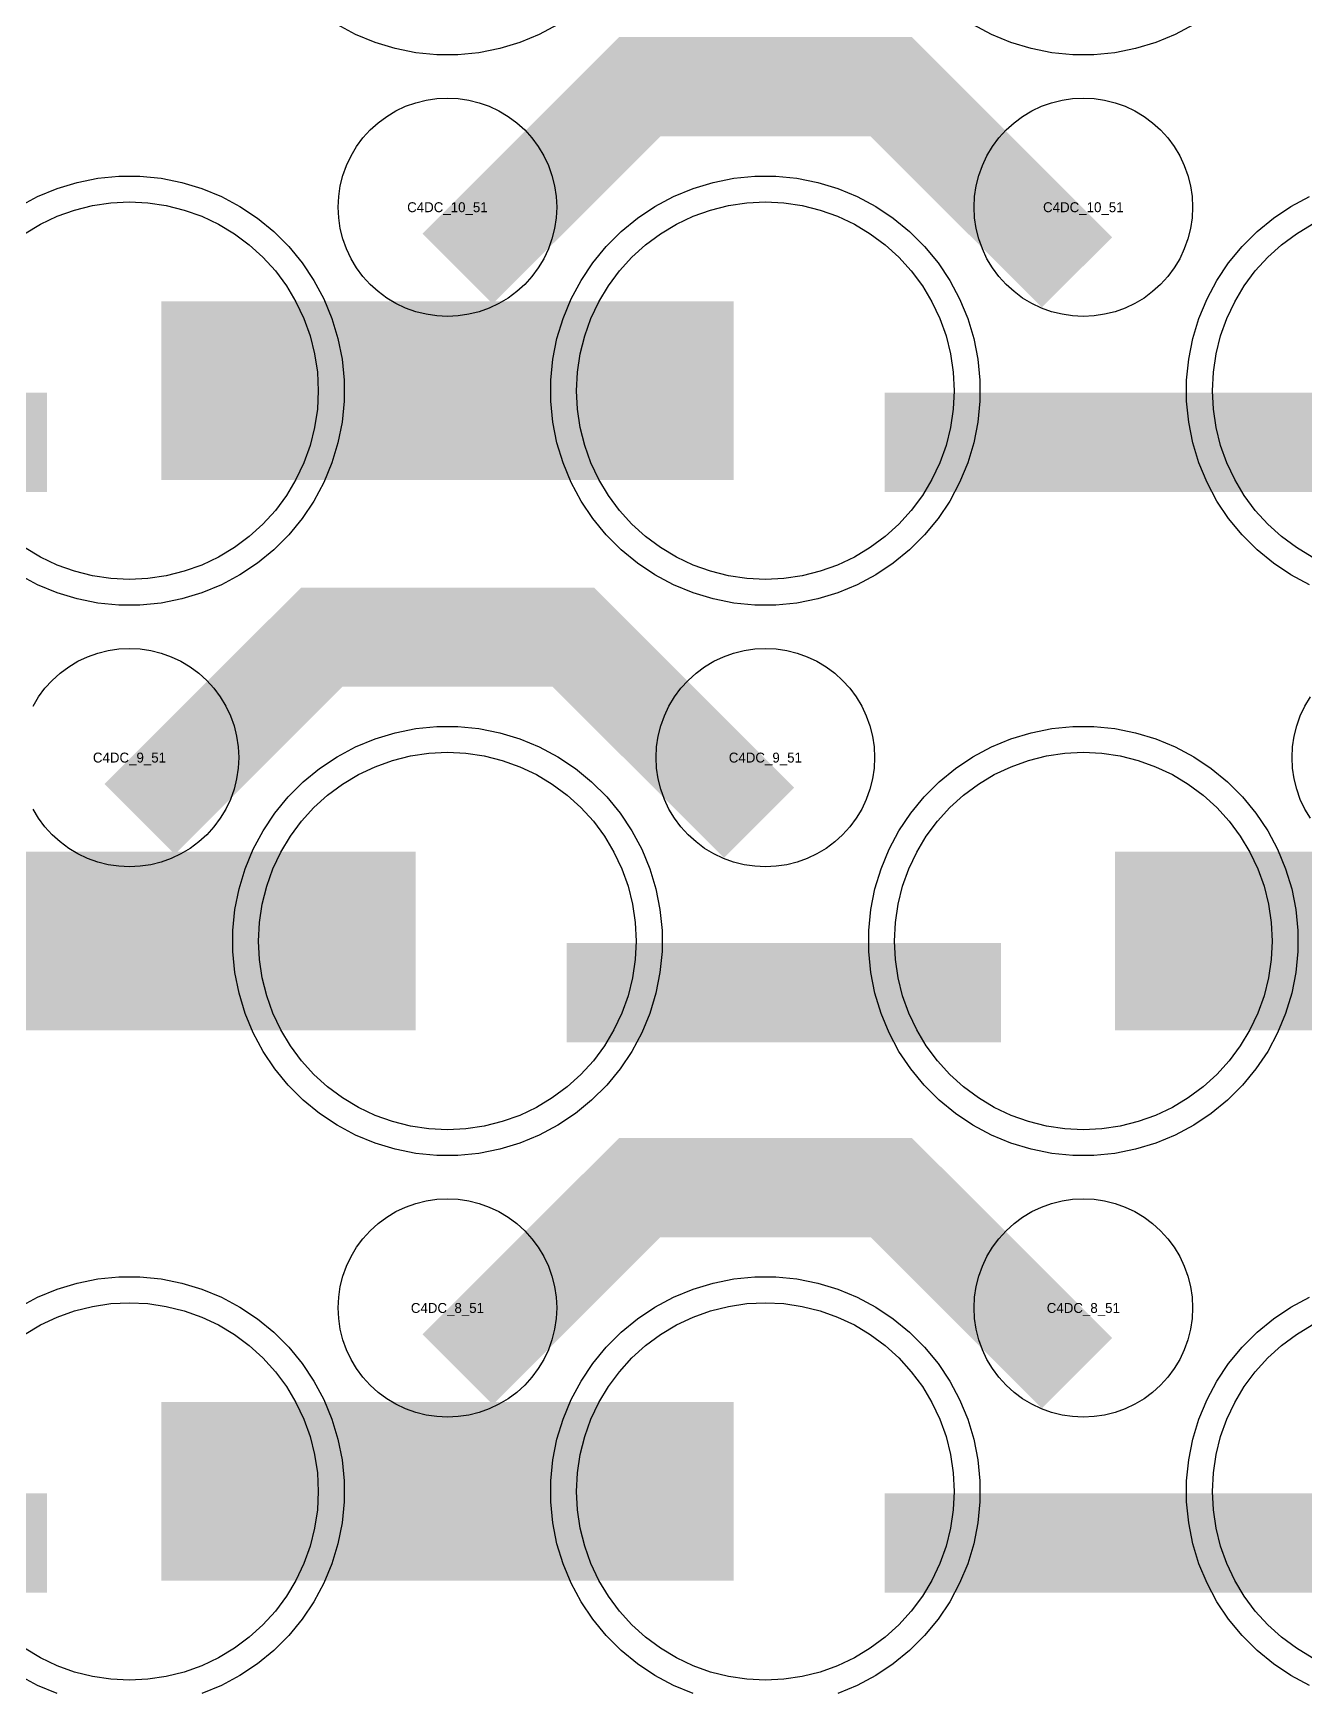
# Model space of a CAD drawing. Extents: x -11880 to 11880, y -14992 to 14992.
# Drawn here: x 4295.8 to 4615.8, y -13780.3 to -13363.9 of the extents above; entities that cross this region are included whole.
import ezdxf
from ezdxf.enums import TextEntityAlignment as Align

# ---------------------------------------------------------------- set-up
doc = ezdxf.new("R2010")
doc.units = 0
doc.header["$MEASUREMENT"] = 0
for name, color, linetype in [('GDS_775_DT_237', 138, 'CONTINUOUS'), ('RDL1_FS', 34, 'CONTINUOUS'), ('RDL_BS', 160, 'CONTINUOUS')]:
    doc.layers.add(name, color=color, linetype=linetype)

msp = doc.modelspace()

# ---------------------------------------------------------------- linework, layer by layer
at = {"layer": 'RDL1_FS'}
for points in [[(4293.605, -13414.423), (4297.605, -13412.025), (4301.819, -13410.033), (4306.209, -13408.461), (4310.732, -13407.329), (4315.343, -13406.645), (4320, -13406.416), (4324.657, -13406.645), (4329.268, -13407.329), (4333.791, -13408.461), (4338.181, -13410.033), (4342.395, -13412.025), (4346.395, -13414.423), (4350.14, -13417.201), (4353.594, -13420.331), (4356.724, -13423.785), (4359.502, -13427.53), (4361.9, -13431.53), (4363.892, -13435.744), (4365.464, -13440.134), (4366.596, -13444.657), (4367.28, -13449.268), (4367.509, -13453.925), (4367.28, -13458.582), (4366.596, -13463.193), (4365.464, -13467.716), (4363.892, -13472.106), (4361.9, -13476.32), (4359.502, -13480.32), (4356.724, -13484.065), (4353.594, -13487.519), (4350.14, -13490.649), (4346.395, -13493.427), (4342.395, -13495.825), (4338.181, -13497.817), (4333.791, -13499.389), (4329.268, -13500.521), (4324.657, -13501.205), (4320, -13501.434), (4315.343, -13501.205), (4310.732, -13500.521), (4306.209, -13499.389), (4301.819, -13497.817), (4297.605, -13495.825), (4293.605, -13493.427)], [(4617.605, -13495.825), (4613.605, -13493.427), (4609.86, -13490.649), (4606.406, -13487.519), (4603.276, -13484.065), (4600.498, -13480.32), (4598.1, -13476.32), (4596.108, -13472.106), (4594.536, -13467.716), (4593.404, -13463.193), (4592.72, -13458.582), (4592.491, -13453.925), (4592.72, -13449.268), (4593.404, -13444.657), (4594.536, -13440.134), (4596.108, -13435.744), (4598.1, -13431.53), (4600.498, -13427.53), (4603.276, -13423.785), (4606.406, -13420.331), (4609.86, -13417.201), (4613.605, -13414.423), (4617.605, -13412.025)]]:
    msp.add_lwpolyline(points, dxfattribs=at)
msp.add_lwpolyline([(4480, -13501.434), (4475.343, -13501.205), (4470.732, -13500.521), (4466.209, -13499.389), (4461.819, -13497.817), (4457.605, -13495.825), (4453.605, -13493.427), (4449.86, -13490.649), (4446.406, -13487.519), (4443.276, -13484.065), (4440.498, -13480.32), (4438.1, -13476.32), (4436.108, -13472.106), (4434.536, -13467.716), (4433.404, -13463.193), (4432.72, -13458.582), (4432.491, -13453.925), (4432.72, -13449.268), (4433.404, -13444.657), (4434.536, -13440.134), (4436.108, -13435.744), (4438.1, -13431.53), (4440.498, -13427.53), (4443.276, -13423.785), (4446.406, -13420.331), (4449.86, -13417.201), (4453.605, -13414.423), (4457.605, -13412.025), (4461.819, -13410.033), (4466.209, -13408.461), (4470.732, -13407.329), (4475.343, -13406.645), (4480, -13406.416), (4484.657, -13406.645), (4489.268, -13407.329), (4493.791, -13408.461), (4498.181, -13410.033), (4502.395, -13412.025), (4506.395, -13414.423), (4510.14, -13417.201), (4513.594, -13420.331), (4516.724, -13423.785), (4519.502, -13427.53), (4521.9, -13431.53), (4523.892, -13435.744), (4525.464, -13440.134), (4526.596, -13444.657), (4527.28, -13449.268), (4527.509, -13453.925), (4527.28, -13458.582), (4526.596, -13463.193), (4525.464, -13467.716), (4523.892, -13472.106), (4521.9, -13476.32), (4519.502, -13480.32), (4516.724, -13484.065), (4513.594, -13487.519), (4510.14, -13490.649), (4506.395, -13493.427), (4502.395, -13495.825), (4498.181, -13497.817), (4493.791, -13499.389), (4489.268, -13500.521), (4484.657, -13501.205)], close=True, dxfattribs=at)
for points in [[(4328.002, -13453.925, 45, 45, 0), (4400.002, -13453.925, 45, 45, 0)], [(4400.002, -13453.925, 45, 45, 0), (4472.002, -13453.925, 45, 45, 0)]]:
    msp.add_lwpolyline(points, format="xyseb", dxfattribs=at)
at = {"layer": 'RDL1_FS', "color": 241, "true_color": 0xf7abae}
for points in [[(4400, -13639.994), (4395.343, -13639.765), (4390.732, -13639.081), (4386.209, -13637.949), (4381.819, -13636.377), (4377.605, -13634.385), (4373.605, -13631.987), (4369.86, -13629.209), (4366.406, -13626.079), (4363.276, -13622.625), (4360.498, -13618.88), (4358.1, -13614.88), (4356.108, -13610.666), (4354.536, -13606.276), (4353.404, -13601.753), (4352.72, -13597.142), (4352.491, -13592.485), (4352.72, -13587.828), (4353.404, -13583.217), (4354.536, -13578.694), (4356.108, -13574.304), (4358.1, -13570.09), (4360.498, -13566.09), (4363.276, -13562.345), (4366.406, -13558.891), (4369.86, -13555.761), (4373.605, -13552.983), (4377.605, -13550.585), (4381.819, -13548.593), (4386.209, -13547.021), (4390.732, -13545.889), (4395.343, -13545.205), (4400, -13544.976), (4404.657, -13545.205), (4409.268, -13545.889), (4413.791, -13547.021), (4418.181, -13548.593), (4422.395, -13550.585), (4426.395, -13552.983), (4430.14, -13555.761), (4433.594, -13558.891), (4436.724, -13562.345), (4439.502, -13566.09), (4441.9, -13570.09), (4443.892, -13574.304), (4445.464, -13578.694), (4446.596, -13583.217), (4447.28, -13587.828), (4447.509, -13592.485), (4447.28, -13597.142), (4446.596, -13601.753), (4445.464, -13606.276), (4443.892, -13610.666), (4441.9, -13614.88), (4439.502, -13618.88), (4436.724, -13622.625), (4433.594, -13626.079), (4430.14, -13629.209), (4426.395, -13631.987), (4422.395, -13634.385), (4418.181, -13636.377), (4413.791, -13637.949), (4409.268, -13639.081), (4404.657, -13639.765)], [(4560, -13639.994), (4555.343, -13639.765), (4550.732, -13639.081), (4546.209, -13637.949), (4541.819, -13636.377), (4537.605, -13634.385), (4533.605, -13631.987), (4529.86, -13629.209), (4526.406, -13626.079), (4523.276, -13622.625), (4520.498, -13618.88), (4518.1, -13614.88), (4516.108, -13610.666), (4514.536, -13606.276), (4513.404, -13601.753), (4512.72, -13597.142), (4512.491, -13592.485), (4512.72, -13587.828), (4513.404, -13583.217), (4514.536, -13578.694), (4516.108, -13574.304), (4518.1, -13570.09), (4520.498, -13566.09), (4523.276, -13562.345), (4526.406, -13558.891), (4529.86, -13555.761), (4533.605, -13552.983), (4537.605, -13550.585), (4541.819, -13548.593), (4546.209, -13547.021), (4550.732, -13545.889), (4555.343, -13545.205), (4560, -13544.976), (4564.657, -13545.205), (4569.268, -13545.889), (4573.791, -13547.021), (4578.181, -13548.593), (4582.395, -13550.585), (4586.395, -13552.983), (4590.14, -13555.761), (4593.594, -13558.891), (4596.724, -13562.345), (4599.502, -13566.09), (4601.9, -13570.09), (4603.892, -13574.304), (4605.464, -13578.694), (4606.596, -13583.217), (4607.28, -13587.828), (4607.509, -13592.485), (4607.28, -13597.142), (4606.596, -13601.753), (4605.464, -13606.276), (4603.892, -13610.666), (4601.9, -13614.88), (4599.502, -13618.88), (4596.724, -13622.625), (4593.594, -13626.079), (4590.14, -13629.209), (4586.395, -13631.987), (4582.395, -13634.385), (4578.181, -13636.377), (4573.791, -13637.949), (4569.268, -13639.081), (4564.657, -13639.765)], [(4480, -13778.559), (4475.343, -13778.33), (4470.732, -13777.646), (4466.209, -13776.514), (4461.819, -13774.942), (4457.605, -13772.95), (4453.605, -13770.552), (4449.86, -13767.774), (4446.406, -13764.644), (4443.276, -13761.19), (4440.498, -13757.445), (4438.1, -13753.445), (4436.108, -13749.231), (4434.536, -13744.841), (4433.404, -13740.318), (4432.72, -13735.707), (4432.491, -13731.05), (4432.72, -13726.393), (4433.404, -13721.782), (4434.536, -13717.259), (4436.108, -13712.869), (4438.1, -13708.655), (4440.498, -13704.655), (4443.276, -13700.91), (4446.406, -13697.456), (4449.86, -13694.326), (4453.605, -13691.548), (4457.605, -13689.15), (4461.819, -13687.158), (4466.209, -13685.586), (4470.732, -13684.454), (4475.343, -13683.77), (4480, -13683.541), (4484.657, -13683.77), (4489.268, -13684.454), (4493.791, -13685.586), (4498.181, -13687.158), (4502.395, -13689.15), (4506.395, -13691.548), (4510.14, -13694.326), (4513.594, -13697.456), (4516.724, -13700.91), (4519.502, -13704.655), (4521.9, -13708.655), (4523.892, -13712.869), (4525.464, -13717.259), (4526.596, -13721.782), (4527.28, -13726.393), (4527.509, -13731.05), (4527.28, -13735.707), (4526.596, -13740.318), (4525.464, -13744.841), (4523.892, -13749.231), (4521.9, -13753.445), (4519.502, -13757.445), (4516.724, -13761.19), (4513.594, -13764.644), (4510.14, -13767.774), (4506.395, -13770.552), (4502.395, -13772.95), (4498.181, -13774.942), (4493.791, -13776.514), (4489.268, -13777.646), (4484.657, -13778.33)]]:
    msp.add_lwpolyline(points, close=True, dxfattribs=at)
for points in [[(4248.002, -13592.485, 45, 45, 0), (4320.002, -13592.485, 45, 45, 0)], [(4320.002, -13592.485, 45, 45, 0), (4392.002, -13592.485, 45, 45, 0)], [(4568.002, -13592.485, 45, 45, 0), (4640.002, -13592.485, 45, 45, 0)], [(4328.002, -13731.05, 45, 45, 0), (4400.002, -13731.05, 45, 45, 0)], [(4400.002, -13731.05, 45, 45, 0), (4472.002, -13731.05, 45, 45, 0)]]:
    msp.add_lwpolyline(points, format="xyseb", dxfattribs=at)
for points in [[(4293.605, -13691.548), (4297.605, -13689.15), (4301.819, -13687.158), (4306.209, -13685.586), (4310.732, -13684.454), (4315.343, -13683.77), (4320, -13683.541), (4324.657, -13683.77), (4329.268, -13684.454), (4333.791, -13685.586), (4338.181, -13687.158), (4342.395, -13689.15), (4346.395, -13691.548), (4350.14, -13694.326), (4353.594, -13697.456), (4356.724, -13700.91), (4359.502, -13704.655), (4361.9, -13708.655), (4363.892, -13712.869), (4365.464, -13717.259), (4366.596, -13721.782), (4367.28, -13726.393), (4367.509, -13731.05), (4367.28, -13735.707), (4366.596, -13740.318), (4365.464, -13744.841), (4363.892, -13749.231), (4361.9, -13753.445), (4359.502, -13757.445), (4356.724, -13761.19), (4353.594, -13764.644), (4350.14, -13767.774), (4346.395, -13770.552), (4342.395, -13772.95), (4338.181, -13774.942), (4333.791, -13776.514), (4329.268, -13777.646), (4324.657, -13778.33), (4320, -13778.559), (4315.343, -13778.33), (4310.732, -13777.646), (4306.209, -13776.514), (4301.819, -13774.942), (4297.605, -13772.95), (4293.605, -13770.552)], [(4617.605, -13772.95), (4613.605, -13770.552), (4609.86, -13767.774), (4606.406, -13764.644), (4603.276, -13761.19), (4600.498, -13757.445), (4598.1, -13753.445), (4596.108, -13749.231), (4594.536, -13744.841), (4593.404, -13740.318), (4592.72, -13735.707), (4592.491, -13731.05), (4592.72, -13726.393), (4593.404, -13721.782), (4594.536, -13717.259), (4596.108, -13712.869), (4598.1, -13708.655), (4600.498, -13704.655), (4603.276, -13700.91), (4606.406, -13697.456), (4609.86, -13694.326), (4613.605, -13691.548), (4617.605, -13689.15)]]:
    msp.add_lwpolyline(points, dxfattribs=at)
at = {"layer": 'RDL_BS'}
for points in [[(4427.777, -13361.743), (4423.115, -13364.235), (4418.205, -13366.266), (4413.165, -13367.797), (4407.938, -13368.843), (4402.644, -13369.36), (4397.356, -13369.36), (4392.062, -13368.843), (4386.835, -13367.797), (4381.795, -13366.266), (4376.885, -13364.235), (4372.223, -13361.743)], [(4587.777, -13361.743), (4583.115, -13364.235), (4578.205, -13366.266), (4573.165, -13367.797), (4567.938, -13368.843), (4562.644, -13369.36), (4557.356, -13369.36), (4552.062, -13368.843), (4546.835, -13367.797), (4541.795, -13366.266), (4536.885, -13364.235), (4532.223, -13361.743)], [(4292.223, -13407.542), (4296.885, -13405.05), (4301.795, -13403.019), (4306.835, -13401.488), (4312.062, -13400.442), (4317.356, -13399.925), (4322.644, -13399.925), (4327.938, -13400.442), (4333.165, -13401.488), (4338.205, -13403.019), (4343.115, -13405.05), (4347.777, -13407.542), (4352.191, -13410.489), (4356.292, -13413.851), (4360.074, -13417.633), (4363.436, -13421.734), (4366.383, -13426.148), (4368.875, -13430.81), (4370.906, -13435.72), (4372.437, -13440.76), (4373.483, -13445.987), (4374, -13451.281), (4374, -13456.569), (4373.483, -13461.863), (4372.437, -13467.09), (4370.906, -13472.13), (4368.875, -13477.04), (4366.383, -13481.702), (4363.436, -13486.116), (4360.074, -13490.217), (4356.292, -13493.999), (4352.191, -13497.361), (4347.777, -13500.308), (4343.115, -13502.8), (4338.205, -13504.831), (4333.165, -13506.362), (4327.938, -13507.408), (4322.644, -13507.925), (4317.356, -13507.925), (4312.062, -13507.408), (4306.835, -13506.362), (4301.795, -13504.831), (4296.885, -13502.8), (4292.223, -13500.308)], [(4616.885, -13502.8), (4612.223, -13500.308), (4607.809, -13497.361), (4603.708, -13493.999), (4599.926, -13490.217), (4596.564, -13486.116), (4593.617, -13481.702), (4591.125, -13477.04), (4589.094, -13472.13), (4587.563, -13467.09), (4586.517, -13461.863), (4586, -13456.569), (4586, -13451.281), (4586.517, -13445.987), (4587.563, -13440.76), (4589.094, -13435.72), (4591.125, -13430.81), (4593.617, -13426.148), (4596.564, -13421.734), (4599.926, -13417.633), (4603.708, -13413.851), (4607.809, -13410.489), (4612.223, -13407.542), (4616.885, -13405.05)], [(4295.75, -13533.341), (4297.143, -13531.017), (4298.746, -13528.854), (4300.558, -13526.855), (4302.557, -13525.043), (4304.72, -13523.44), (4307.044, -13522.047), (4309.481, -13520.895), (4312.016, -13519.988), (4314.635, -13519.331), (4317.307, -13518.935), (4320, -13518.803), (4322.693, -13518.935), (4325.365, -13519.331), (4327.984, -13519.988), (4330.519, -13520.895), (4332.956, -13522.047), (4335.28, -13523.44), (4337.443, -13525.043), (4339.442, -13526.855), (4341.254, -13528.854), (4342.857, -13531.017), (4344.25, -13533.341), (4345.402, -13535.778), (4346.309, -13538.313), (4346.966, -13540.932), (4347.362, -13543.604), (4347.494, -13546.297), (4347.362, -13548.99), (4346.966, -13551.662), (4346.309, -13554.281), (4345.402, -13556.816), (4344.25, -13559.253), (4342.857, -13561.577), (4341.254, -13563.74), (4339.442, -13565.739), (4337.443, -13567.551), (4335.28, -13569.154), (4332.956, -13570.547), (4330.519, -13571.699), (4327.984, -13572.606), (4325.365, -13573.263), (4322.693, -13573.659), (4320, -13573.791), (4317.307, -13573.659), (4314.635, -13573.263), (4312.016, -13572.606), (4309.481, -13571.699), (4307.044, -13570.547), (4304.72, -13569.154), (4302.557, -13567.551), (4300.558, -13565.739), (4298.746, -13563.74), (4297.143, -13561.577), (4295.75, -13559.253)], [(4617.143, -13561.577), (4615.75, -13559.253), (4614.598, -13556.816), (4613.691, -13554.281), (4613.034, -13551.662), (4612.638, -13548.99), (4612.506, -13546.297), (4612.638, -13543.604), (4613.034, -13540.932), (4613.691, -13538.313), (4614.598, -13535.778), (4615.75, -13533.341), (4617.143, -13531.017)]]:
    msp.add_lwpolyline(points, dxfattribs=at)
for points in [[(4402.562, -13423.239, 25, 25, 0), (4448.377, -13377.424, 25, 25, 0), (4481.93, -13377.424, 25, 25, 0)], [(4558.401, -13424.138, 25, 25, 0), (4511.687, -13377.424, 25, 25, 0), (4481.929, -13377.424, 25, 25, 0)], [(4190.016, -13466.938, 25, 25, 0), (4299.281, -13466.938, 25, 25, 0)], [(4510.016, -13466.938, 25, 25, 0), (4619.281, -13466.938, 25, 25, 0)], [(4322.562, -13561.799, 25, 25, 0), (4368.377, -13515.984, 25, 25, 0), (4401.93, -13515.984, 25, 25, 0)], [(4478.401, -13562.698, 25, 25, 0), (4431.687, -13515.984, 25, 25, 0), (4401.929, -13515.984, 25, 25, 0)], [(4402.562, -13700.364, 25, 25, 0), (4448.377, -13654.549, 25, 25, 0), (4481.93, -13654.549, 25, 25, 0)], [(4558.401, -13701.263, 25, 25, 0), (4511.687, -13654.549, 25, 25, 0), (4481.929, -13654.549, 25, 25, 0)]]:
    msp.add_lwpolyline(points, format="xyseb", dxfattribs=at)
for points in [[(4400, -13435.231), (4397.307, -13435.099), (4394.635, -13434.703), (4392.016, -13434.046), (4389.481, -13433.139), (4387.044, -13431.987), (4384.72, -13430.594), (4382.557, -13428.991), (4380.558, -13427.179), (4378.746, -13425.18), (4377.143, -13423.017), (4375.75, -13420.693), (4374.598, -13418.256), (4373.691, -13415.721), (4373.034, -13413.102), (4372.638, -13410.43), (4372.506, -13407.737), (4372.638, -13405.044), (4373.034, -13402.372), (4373.691, -13399.753), (4374.598, -13397.218), (4375.75, -13394.781), (4377.143, -13392.457), (4378.746, -13390.294), (4380.558, -13388.295), (4382.557, -13386.483), (4384.72, -13384.88), (4387.044, -13383.487), (4389.481, -13382.335), (4392.016, -13381.428), (4394.635, -13380.771), (4397.307, -13380.375), (4400, -13380.243), (4402.693, -13380.375), (4405.365, -13380.771), (4407.984, -13381.428), (4410.519, -13382.335), (4412.956, -13383.487), (4415.28, -13384.88), (4417.443, -13386.483), (4419.442, -13388.295), (4421.254, -13390.294), (4422.857, -13392.457), (4424.25, -13394.781), (4425.402, -13397.218), (4426.309, -13399.753), (4426.966, -13402.372), (4427.362, -13405.044), (4427.494, -13407.737), (4427.362, -13410.43), (4426.966, -13413.102), (4426.309, -13415.721), (4425.402, -13418.256), (4424.25, -13420.693), (4422.857, -13423.017), (4421.254, -13425.18), (4419.442, -13427.179), (4417.443, -13428.991), (4415.28, -13430.594), (4412.956, -13431.987), (4410.519, -13433.139), (4407.984, -13434.046), (4405.365, -13434.703), (4402.693, -13435.099)], [(4560, -13435.231), (4557.307, -13435.099), (4554.635, -13434.703), (4552.016, -13434.046), (4549.481, -13433.139), (4547.044, -13431.987), (4544.72, -13430.594), (4542.557, -13428.991), (4540.558, -13427.179), (4538.746, -13425.18), (4537.143, -13423.017), (4535.75, -13420.693), (4534.598, -13418.256), (4533.691, -13415.721), (4533.034, -13413.102), (4532.638, -13410.43), (4532.506, -13407.737), (4532.638, -13405.044), (4533.034, -13402.372), (4533.691, -13399.753), (4534.598, -13397.218), (4535.75, -13394.781), (4537.143, -13392.457), (4538.746, -13390.294), (4540.558, -13388.295), (4542.557, -13386.483), (4544.72, -13384.88), (4547.044, -13383.487), (4549.481, -13382.335), (4552.016, -13381.428), (4554.635, -13380.771), (4557.307, -13380.375), (4560, -13380.243), (4562.693, -13380.375), (4565.365, -13380.771), (4567.984, -13381.428), (4570.519, -13382.335), (4572.956, -13383.487), (4575.28, -13384.88), (4577.443, -13386.483), (4579.442, -13388.295), (4581.254, -13390.294), (4582.857, -13392.457), (4584.25, -13394.781), (4585.402, -13397.218), (4586.309, -13399.753), (4586.966, -13402.372), (4587.362, -13405.044), (4587.494, -13407.737), (4587.362, -13410.43), (4586.966, -13413.102), (4586.309, -13415.721), (4585.402, -13418.256), (4584.25, -13420.693), (4582.857, -13423.017), (4581.254, -13425.18), (4579.442, -13427.179), (4577.443, -13428.991), (4575.28, -13430.594), (4572.956, -13431.987), (4570.519, -13433.139), (4567.984, -13434.046), (4565.365, -13434.703), (4562.693, -13435.099)], [(4477.356, -13507.925), (4472.062, -13507.408), (4466.835, -13506.362), (4461.795, -13504.831), (4456.885, -13502.8), (4452.223, -13500.308), (4447.809, -13497.361), (4443.708, -13493.999), (4439.926, -13490.217), (4436.564, -13486.116), (4433.617, -13481.702), (4431.125, -13477.04), (4429.094, -13472.13), (4427.563, -13467.09), (4426.517, -13461.863), (4426, -13456.569), (4426, -13451.281), (4426.517, -13445.987), (4427.563, -13440.76), (4429.094, -13435.72), (4431.125, -13430.81), (4433.617, -13426.148), (4436.564, -13421.734), (4439.926, -13417.633), (4443.708, -13413.851), (4447.809, -13410.489), (4452.223, -13407.542), (4456.885, -13405.05), (4461.795, -13403.019), (4466.835, -13401.488), (4472.062, -13400.442), (4477.356, -13399.925), (4482.644, -13399.925), (4487.938, -13400.442), (4493.165, -13401.488), (4498.205, -13403.019), (4503.115, -13405.05), (4507.777, -13407.542), (4512.191, -13410.489), (4516.292, -13413.851), (4520.074, -13417.633), (4523.436, -13421.734), (4526.383, -13426.148), (4528.875, -13430.81), (4530.906, -13435.72), (4532.437, -13440.76), (4533.483, -13445.987), (4534, -13451.281), (4534, -13456.569), (4533.483, -13461.863), (4532.437, -13467.09), (4530.906, -13472.13), (4528.875, -13477.04), (4526.383, -13481.702), (4523.436, -13486.116), (4520.074, -13490.217), (4516.292, -13493.999), (4512.191, -13497.361), (4507.777, -13500.308), (4503.115, -13502.8), (4498.205, -13504.831), (4493.165, -13506.362), (4487.938, -13507.408), (4482.644, -13507.925)], [(4480, -13573.791), (4477.307, -13573.659), (4474.635, -13573.263), (4472.016, -13572.606), (4469.481, -13571.699), (4467.044, -13570.547), (4464.72, -13569.154), (4462.557, -13567.551), (4460.558, -13565.739), (4458.746, -13563.74), (4457.143, -13561.577), (4455.75, -13559.253), (4454.598, -13556.816), (4453.691, -13554.281), (4453.034, -13551.662), (4452.638, -13548.99), (4452.506, -13546.297), (4452.638, -13543.604), (4453.034, -13540.932), (4453.691, -13538.313), (4454.598, -13535.778), (4455.75, -13533.341), (4457.143, -13531.017), (4458.746, -13528.854), (4460.558, -13526.855), (4462.557, -13525.043), (4464.72, -13523.44), (4467.044, -13522.047), (4469.481, -13520.895), (4472.016, -13519.988), (4474.635, -13519.331), (4477.307, -13518.935), (4480, -13518.803), (4482.693, -13518.935), (4485.365, -13519.331), (4487.984, -13519.988), (4490.519, -13520.895), (4492.956, -13522.047), (4495.28, -13523.44), (4497.443, -13525.043), (4499.442, -13526.855), (4501.254, -13528.854), (4502.857, -13531.017), (4504.25, -13533.341), (4505.402, -13535.778), (4506.309, -13538.313), (4506.966, -13540.932), (4507.362, -13543.604), (4507.494, -13546.297), (4507.362, -13548.99), (4506.966, -13551.662), (4506.309, -13554.281), (4505.402, -13556.816), (4504.25, -13559.253), (4502.857, -13561.577), (4501.254, -13563.74), (4499.442, -13565.739), (4497.443, -13567.551), (4495.28, -13569.154), (4492.956, -13570.547), (4490.519, -13571.699), (4487.984, -13572.606), (4485.365, -13573.263), (4482.693, -13573.659)], [(4400, -13712.356), (4397.307, -13712.224), (4394.635, -13711.828), (4392.016, -13711.171), (4389.481, -13710.264), (4387.044, -13709.112), (4384.72, -13707.719), (4382.557, -13706.116), (4380.558, -13704.304), (4378.746, -13702.305), (4377.143, -13700.142), (4375.75, -13697.818), (4374.598, -13695.381), (4373.691, -13692.846), (4373.034, -13690.227), (4372.638, -13687.555), (4372.506, -13684.862), (4372.638, -13682.169), (4373.034, -13679.497), (4373.691, -13676.878), (4374.598, -13674.343), (4375.75, -13671.906), (4377.143, -13669.582), (4378.746, -13667.419), (4380.558, -13665.42), (4382.557, -13663.608), (4384.72, -13662.005), (4387.044, -13660.612), (4389.481, -13659.46), (4392.016, -13658.553), (4394.635, -13657.896), (4397.307, -13657.5), (4400, -13657.368), (4402.693, -13657.5), (4405.365, -13657.896), (4407.984, -13658.553), (4410.519, -13659.46), (4412.956, -13660.612), (4415.28, -13662.005), (4417.443, -13663.608), (4419.442, -13665.42), (4421.254, -13667.419), (4422.857, -13669.582), (4424.25, -13671.906), (4425.402, -13674.343), (4426.309, -13676.878), (4426.966, -13679.497), (4427.362, -13682.169), (4427.494, -13684.862), (4427.362, -13687.555), (4426.966, -13690.227), (4426.309, -13692.846), (4425.402, -13695.381), (4424.25, -13697.818), (4422.857, -13700.142), (4421.254, -13702.305), (4419.442, -13704.304), (4417.443, -13706.116), (4415.28, -13707.719), (4412.956, -13709.112), (4410.519, -13710.264), (4407.984, -13711.171), (4405.365, -13711.828), (4402.693, -13712.224)], [(4560, -13712.356), (4557.307, -13712.224), (4554.635, -13711.828), (4552.016, -13711.171), (4549.481, -13710.264), (4547.044, -13709.112), (4544.72, -13707.719), (4542.557, -13706.116), (4540.558, -13704.304), (4538.746, -13702.305), (4537.143, -13700.142), (4535.75, -13697.818), (4534.598, -13695.381), (4533.691, -13692.846), (4533.034, -13690.227), (4532.638, -13687.555), (4532.506, -13684.862), (4532.638, -13682.169), (4533.034, -13679.497), (4533.691, -13676.878), (4534.598, -13674.343), (4535.75, -13671.906), (4537.143, -13669.582), (4538.746, -13667.419), (4540.558, -13665.42), (4542.557, -13663.608), (4544.72, -13662.005), (4547.044, -13660.612), (4549.481, -13659.46), (4552.016, -13658.553), (4554.635, -13657.896), (4557.307, -13657.5), (4560, -13657.368), (4562.693, -13657.5), (4565.365, -13657.896), (4567.984, -13658.553), (4570.519, -13659.46), (4572.956, -13660.612), (4575.28, -13662.005), (4577.443, -13663.608), (4579.442, -13665.42), (4581.254, -13667.419), (4582.857, -13669.582), (4584.25, -13671.906), (4585.402, -13674.343), (4586.309, -13676.878), (4586.966, -13679.497), (4587.362, -13682.169), (4587.494, -13684.862), (4587.362, -13687.555), (4586.966, -13690.227), (4586.309, -13692.846), (4585.402, -13695.381), (4584.25, -13697.818), (4582.857, -13700.142), (4581.254, -13702.305), (4579.442, -13704.304), (4577.443, -13706.116), (4575.28, -13707.719), (4572.956, -13709.112), (4570.519, -13710.264), (4567.984, -13711.171), (4565.365, -13711.828), (4562.693, -13712.224)]]:
    msp.add_lwpolyline(points, close=True, dxfattribs=at)
at = {"layer": 'RDL_BS', "color": 241, "true_color": 0xf7abae}
for points in [[(4397.356, -13646.485), (4392.062, -13645.968), (4386.835, -13644.922), (4381.795, -13643.391), (4376.885, -13641.36), (4372.223, -13638.868), (4367.809, -13635.921), (4363.708, -13632.559), (4359.926, -13628.777), (4356.564, -13624.676), (4353.617, -13620.262), (4351.125, -13615.6), (4349.094, -13610.69), (4347.563, -13605.65), (4346.517, -13600.423), (4346, -13595.129), (4346, -13589.841), (4346.517, -13584.547), (4347.563, -13579.32), (4349.094, -13574.28), (4351.125, -13569.37), (4353.617, -13564.708), (4356.564, -13560.294), (4359.926, -13556.193), (4363.708, -13552.411), (4367.809, -13549.049), (4372.223, -13546.102), (4376.885, -13543.61), (4381.795, -13541.579), (4386.835, -13540.048), (4392.062, -13539.002), (4397.356, -13538.485), (4402.644, -13538.485), (4407.938, -13539.002), (4413.165, -13540.048), (4418.205, -13541.579), (4423.115, -13543.61), (4427.777, -13546.102), (4432.191, -13549.049), (4436.292, -13552.411), (4440.074, -13556.193), (4443.436, -13560.294), (4446.383, -13564.708), (4448.875, -13569.37), (4450.906, -13574.28), (4452.437, -13579.32), (4453.483, -13584.547), (4454, -13589.841), (4454, -13595.129), (4453.483, -13600.423), (4452.437, -13605.65), (4450.906, -13610.69), (4448.875, -13615.6), (4446.383, -13620.262), (4443.436, -13624.676), (4440.074, -13628.777), (4436.292, -13632.559), (4432.191, -13635.921), (4427.777, -13638.868), (4423.115, -13641.36), (4418.205, -13643.391), (4413.165, -13644.922), (4407.938, -13645.968), (4402.644, -13646.485)], [(4557.356, -13646.485), (4552.062, -13645.968), (4546.835, -13644.922), (4541.795, -13643.391), (4536.885, -13641.36), (4532.223, -13638.868), (4527.809, -13635.921), (4523.708, -13632.559), (4519.926, -13628.777), (4516.564, -13624.676), (4513.617, -13620.262), (4511.125, -13615.6), (4509.094, -13610.69), (4507.563, -13605.65), (4506.517, -13600.423), (4506, -13595.129), (4506, -13589.841), (4506.517, -13584.547), (4507.563, -13579.32), (4509.094, -13574.28), (4511.125, -13569.37), (4513.617, -13564.708), (4516.564, -13560.294), (4519.926, -13556.193), (4523.708, -13552.411), (4527.809, -13549.049), (4532.223, -13546.102), (4536.885, -13543.61), (4541.795, -13541.579), (4546.835, -13540.048), (4552.062, -13539.002), (4557.356, -13538.485), (4562.644, -13538.485), (4567.938, -13539.002), (4573.165, -13540.048), (4578.205, -13541.579), (4583.115, -13543.61), (4587.777, -13546.102), (4592.191, -13549.049), (4596.292, -13552.411), (4600.074, -13556.193), (4603.436, -13560.294), (4606.383, -13564.708), (4608.875, -13569.37), (4610.906, -13574.28), (4612.437, -13579.32), (4613.483, -13584.547), (4614, -13589.841), (4614, -13595.129), (4613.483, -13600.423), (4612.437, -13605.65), (4610.906, -13610.69), (4608.875, -13615.6), (4606.383, -13620.262), (4603.436, -13624.676), (4600.074, -13628.777), (4596.292, -13632.559), (4592.191, -13635.921), (4587.777, -13638.868), (4583.115, -13641.36), (4578.205, -13643.391), (4573.165, -13644.922), (4567.938, -13645.968), (4562.644, -13646.485)]]:
    msp.add_lwpolyline(points, close=True, dxfattribs=at)
for points in [[(4430.016, -13605.498, 25, 25, 0), (4539.281, -13605.498, 25, 25, 0)], [(4190.016, -13744.063, 25, 25, 0), (4299.281, -13744.063, 25, 25, 0)], [(4510.016, -13744.063, 25, 25, 0), (4619.281, -13744.063, 25, 25, 0)]]:
    msp.add_lwpolyline(points, format="xyseb", dxfattribs=at)
for points in [[(4292.223, -13684.667), (4296.885, -13682.175), (4301.795, -13680.144), (4306.835, -13678.613), (4312.062, -13677.567), (4317.356, -13677.05), (4322.644, -13677.05), (4327.938, -13677.567), (4333.165, -13678.613), (4338.205, -13680.144), (4343.115, -13682.175), (4347.777, -13684.667), (4352.191, -13687.614), (4356.292, -13690.976), (4360.074, -13694.758), (4363.436, -13698.859), (4366.383, -13703.273), (4368.875, -13707.935), (4370.906, -13712.845), (4372.437, -13717.885), (4373.483, -13723.112), (4374, -13728.406), (4374, -13733.694), (4373.483, -13738.988), (4372.437, -13744.215), (4370.906, -13749.255), (4368.875, -13754.165), (4366.383, -13758.827), (4363.436, -13763.241), (4360.074, -13767.342), (4356.292, -13771.124), (4352.191, -13774.486), (4347.777, -13777.433), (4343.115, -13779.925), (4338.205, -13781.956)], [(4461.795, -13781.956), (4456.885, -13779.925), (4452.223, -13777.433), (4447.809, -13774.486), (4443.708, -13771.124), (4439.926, -13767.342), (4436.564, -13763.241), (4433.617, -13758.827), (4431.125, -13754.165), (4429.094, -13749.255), (4427.563, -13744.215), (4426.517, -13738.988), (4426, -13733.694), (4426, -13728.406), (4426.517, -13723.112), (4427.563, -13717.885), (4429.094, -13712.845), (4431.125, -13707.935), (4433.617, -13703.273), (4436.564, -13698.859), (4439.926, -13694.758), (4443.708, -13690.976), (4447.809, -13687.614), (4452.223, -13684.667), (4456.885, -13682.175), (4461.795, -13680.144), (4466.835, -13678.613), (4472.062, -13677.567), (4477.356, -13677.05), (4482.644, -13677.05), (4487.938, -13677.567), (4493.165, -13678.613), (4498.205, -13680.144), (4503.115, -13682.175), (4507.777, -13684.667), (4512.191, -13687.614), (4516.292, -13690.976), (4520.074, -13694.758), (4523.436, -13698.859), (4526.383, -13703.273), (4528.875, -13707.935), (4530.906, -13712.845), (4532.437, -13717.885), (4533.483, -13723.112), (4534, -13728.406), (4534, -13733.694), (4533.483, -13738.988), (4532.437, -13744.215), (4530.906, -13749.255), (4528.875, -13754.165), (4526.383, -13758.827), (4523.436, -13763.241), (4520.074, -13767.342), (4516.292, -13771.124), (4512.191, -13774.486), (4507.777, -13777.433), (4503.115, -13779.925), (4498.205, -13781.956)], [(4616.885, -13779.925), (4612.223, -13777.433), (4607.809, -13774.486), (4603.708, -13771.124), (4599.926, -13767.342), (4596.564, -13763.241), (4593.617, -13758.827), (4591.125, -13754.165), (4589.094, -13749.255), (4587.563, -13744.215), (4586.517, -13738.988), (4586, -13733.694), (4586, -13728.406), (4586.517, -13723.112), (4587.563, -13717.885), (4589.094, -13712.845), (4591.125, -13707.935), (4593.617, -13703.273), (4596.564, -13698.859), (4599.926, -13694.758), (4603.708, -13690.976), (4607.809, -13687.614), (4612.223, -13684.667), (4616.885, -13682.175)], [(4301.795, -13781.956), (4296.885, -13779.925), (4292.223, -13777.433)]]:
    msp.add_lwpolyline(points, dxfattribs=at)

# ---------------------------------------------------------------- texts
at = {"layer": 'GDS_775_DT_237'}
for s, p in [('C4DC_10_51', (4400, -13407.737)), ('C4DC_10_51', (4400, -13407.737)), ('C4DC_10_51', (4560, -13407.737)), ('C4DC_10_51', (4560, -13407.737)), ('C4DC_9_51', (4320, -13546.297)), ('C4DC_9_51', (4320, -13546.297)), ('C4DC_9_51', (4480, -13546.297)), ('C4DC_9_51', (4480, -13546.297)), ('C4DC_8_51', (4400, -13684.862)), ('C4DC_8_51', (4400, -13684.862)), ('C4DC_8_51', (4560, -13684.862)), ('C4DC_8_51', (4560, -13684.862))]:
    msp.add_text(s, height=2.5, dxfattribs=at).set_placement(p, align=Align.MIDDLE_CENTER)

doc.saveas('drawing.dxf')
